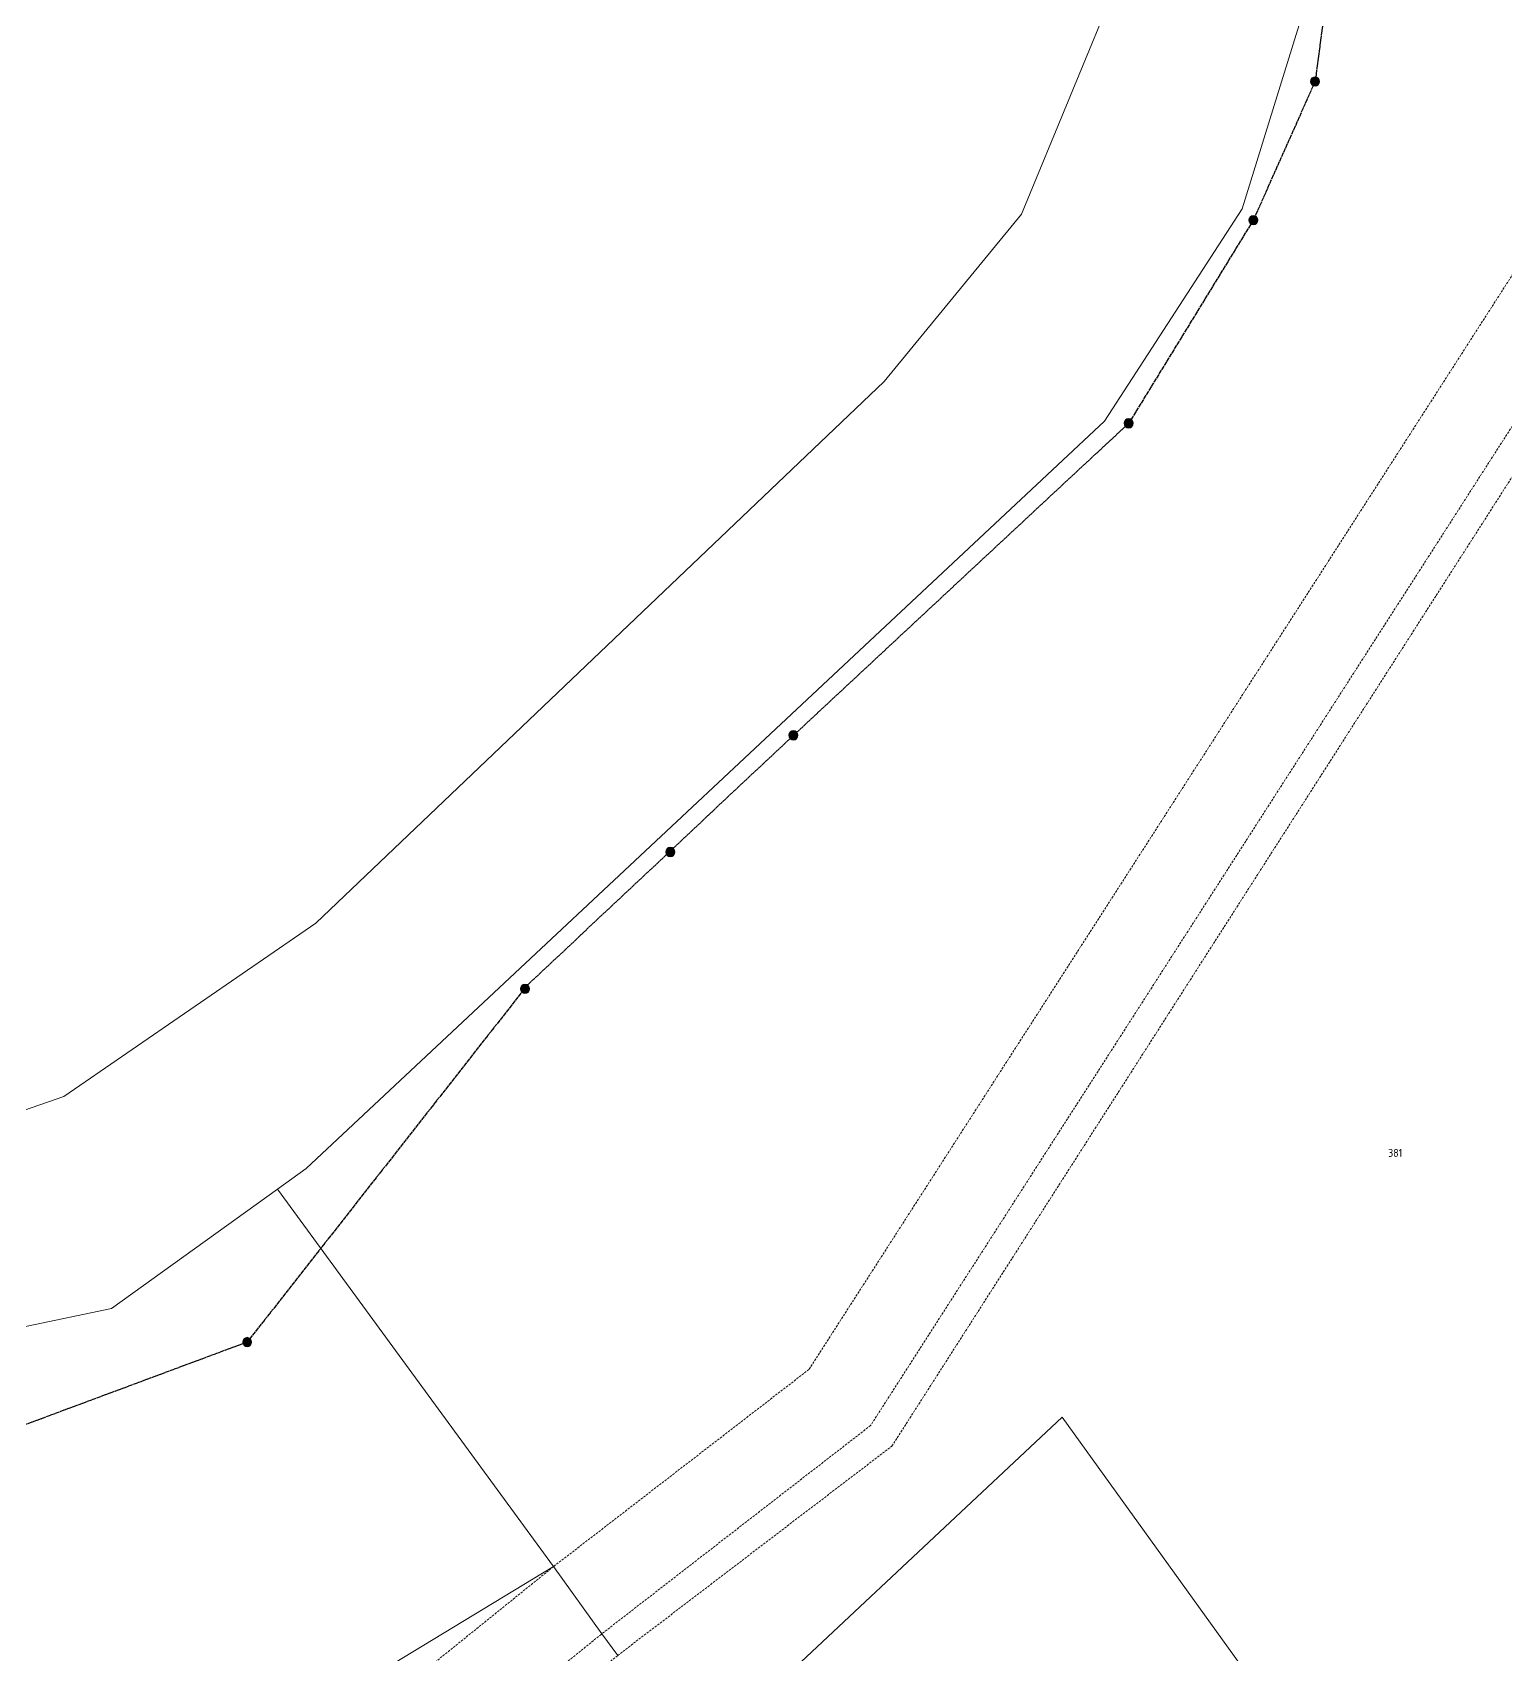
# Model space of a CAD drawing. Extents: x 294483 to 298733, y 6233899 to 6239242.
# Drawn here: x 297304.6 to 297636, y 6236280.4 to 6236645.3 of the extents above; entities that cross this region are included whole.
import ezdxf
from ezdxf.enums import TextEntityAlignment as Align

# ---------------------------------------------------------------- set-up
doc = ezdxf.new("R2010")
doc.units = 0
doc.linetypes.add('Cable Exist OH', pattern=[1, 1, 0])
doc.linetypes.add('DASHED', pattern=[0.75, 0.5, -0.25])
doc.layers.add('Cadastre Easements_SP_EXT', color=9, linetype='Continuous', lineweight=5)
doc.layers.add('Cadastre Land Parcels_SP_EXT', color=9, linetype='Continuous', lineweight=5)
doc.layers.add('Mains_HV_EXT', color=1, linetype='Continuous', lineweight=25, true_color=0xff0000)
doc.layers.add('SupportsOH_SP_TR_HV_LV_SL_EXT', color=7, linetype='Continuous')
doc.styles.add('POLE_LABEL', font='arial.ttf')
doc.styles.get("Standard").update_dxf_attribs({"font": 'isocp.shx'})

# ---------------------------------------------------------------- blocks, each defined once
blk = doc.blocks.new('POLE_EXT')
blk.add_hatch(color=256).paths.add_polyline_path([(-1, 0, 1), (1, 0, 1)])
blk.add_lwpolyline([(-1, 0, 1), (1, 0, 1)], format="xyb", close=True)
for tag, height, flags, p in [('pNumber', 2.5, 8, (-17.84, 2.07)), ('OWNED_BY', 0.2, 9, (1.35, -0.4)), ('PARENT', 0.2, 9, (1.35, -0.6)), ('SPECIAL_USE', 0.2, 9, (1.35, -0.8)), ('STATE', 0.2, 9, (1.35, -1)), ('USAGE', 0.2, 9, (1.35, -1.2)), ('cLV', 0.2, 9, (1.35, -1.4)), ('hDepth', 0.2, 9, (1.35, -1.6)), ('hDia', 0.2, 9, (1.35, -1.8)), ('cHV', 0.2, 9, (1.35, -2)), ('LBRACKET', 0.2, 9, (1.35, -2.2)), ('LExisting', 0.2, 9, (1.35, -2.4)), ('LANTNUMBER', 0.2, 9, (1.35, -2.6)), ('LOther', 0.2, 9, (1.35, -2.8)), ('LRemove', 0.2, 9, (1.35, -3)), ('LEGEND', 0.2, 9, (1.35, -3.2)), ('cLinedev', 0.2, 9, (1.35, -3.4)), ('LOCATION', 0.2, 9, (1.35, -3.6)), ('pExisting', 0.2, 9, (1.35, -3.8)), ('PFNUMBER', 0.2, 9, (1.35, -4)), ('NEWPFNUMBER', 0.2, 9, (1.35, -4.2)), ('pFooting', 0.2, 9, (1.35, -4.4)), ('pNew', 0.2, 9, (1.35, -4.6)), ('pRelocate', 0.2, 9, (1.35, -5)), ('pRemove', 0.2, 9, (1.35, -5.2)), ('pReplace', 0.2, 9, (1.35, -5.4)), ('pStay', 0.2, 9, (1.35, -5.6)), ('pType', 0.2, 9, (1.35, -5.8)), ('cspan', 0.2, 9, (1.35, -6)), ('STREETNAME', 0.2, 9, (1.35, -6.2)), ('SUBURB', 0.2, 9, (1.35, -6.4)), ('NOTES', 0.2, 9, (1.35, -6.6)), ('MAINTAINED_BY', 0.2, 9, (1.36, -6.81)), ('OPERATED_BY', 0.2, 9, (1.36, -7.01))]:
    blk.add_attdef(tag, text='', height=height, dxfattribs=dict(flags=flags)).set_placement(p, align=Align.MIDDLE_LEFT)
at = {"style": 'POLE_LABEL'}
for tag, height, flags, p in [('STRUCTURE_PLANT_NUMBER', 0.2, 9, (1.35, 0.03)), ('ASSET_NUM', 2.5, 8, (2, 2)), ('STREET_CODE', 0.2, 9, (1.35, -0.2))]:
    blk.add_attdef(tag, text='', height=height, dxfattribs=dict(at, flags=flags)).set_placement(p, align=Align.MIDDLE_LEFT)
at = {"flags": 1}
blk.add_attdef('Z', (1.35, -7.33), '', height=0.2, dxfattribs=at)

msp = doc.modelspace()

# ---------------------------------------------------------------- linework, layer by layer
at = {"layer": 'Cadastre Easements_SP_EXT', "linetype": 'DASHED'}
for points in [[(296885.50059, 6235836.73353), (296966.82039, 6235902.09879), (297128.99366, 6236032.10371), (297211.1332, 6236097.57868), (297366.7133, 6236222.17092), (297436.2638, 6236280.19578), (297497.9647, 6236327.29097), (297688.00941, 6236624.26443), (297684.21045, 6236629.47261), (297672.62573, 6236645.34882), (297479.30122, 6236344.53723), (297421.8442, 6236300.20139), (297421.84009, 6236300.19836), (297387.70831, 6236272.64806), (297240.77352, 6236154.15948), (297114.03088, 6236052.15996), (297108.97917, 6236048.25302), (297087.25206, 6236031.26904), (297031.33757, 6235987.57246), (296952.03074, 6235922.37751), (296870.81957, 6235856.84129)], [(296885.50059, 6235836.73353), (296966.82039, 6235902.09879), (297128.99366, 6236032.10371), (297211.1332, 6236097.57868), (297366.7133, 6236222.17092), (297436.2638, 6236280.19578), (297497.9647, 6236327.29097), (297688.00941, 6236624.26443), (297684.21045, 6236629.47261), (297682.94124, 6236627.45508), (297493.15254, 6236331.91637), (297432.73058, 6236285.09731), (297432.5343, 6236284.9428), (297362.35039, 6236228.06423), (297207.17994, 6236102.67195), (297125.47321, 6236036.94876), (296963.28934, 6235906.93951), (296881.72543, 6235841.31933)]]:
    msp.add_lwpolyline(points, dxfattribs=at)
at = {"layer": 'Cadastre Land Parcels_SP_EXT', "linetype": 'Continuous'}
for points in [[(297803.30703, 6236177.59607), (297737.69798, 6236281.99904), (297868.23398, 6236377.26506), (297868.23398, 6236377.26506), (297688.00903, 6236624.26409), (297684.21002, 6236629.47209), (297672.62599, 6236645.34908), (297672.62299, 6236645.35306), (297593.79602, 6236753.39003), (297599.65804, 6236718.3181), (297594.19802, 6236661.90703), (297576.779, 6236605.62803), (297545.81498, 6236557.90509), (297366.16198, 6236389.77402), (297359.73401, 6236385.11006), (297421.83997, 6236300.2081), (297421.84403, 6236300.20104), (297432.73103, 6236285.09704), (297436.26001, 6236280.20209)], [(297230.28698, 6236719.84608), (297140.66797, 6236545.41804), (297297.08702, 6236400.90702), (297311.61402, 6236405.97502), (297368.36199, 6236444.96707), (297496.18803, 6236566.84002), (297527.15904, 6236604.46009), (297549.14803, 6236657.90504)], [(297230.28698, 6236719.84601), (297140.66797, 6236545.41798), (297297.08702, 6236400.90696), (297311.61403, 6236405.97496), (297368.36199, 6236444.96701), (297496.18804, 6236566.83996), (297527.15904, 6236604.46003), (297549.14803, 6236657.90497)], [(297549.14803, 6236657.90504), (297527.15904, 6236604.46009), (297496.18803, 6236566.84002), (297368.36199, 6236444.96707), (297311.61402, 6236405.97502), (297297.08702, 6236400.90702), (297249.504, 6236384.20509), (297036.321, 6236342.33605), (297009.06597, 6236287.88305), (297065.43402, 6236283.83707), (297146.59703, 6236300.7411), (297142.63699, 6236320.58202), (297322.38203, 6236358.22603), (297359.73401, 6236385.11006), (297366.16198, 6236389.77402), (297545.81498, 6236557.90509), (297576.779, 6236605.62803), (297594.19802, 6236661.90703)], [(297092.644, 6236100.60306), (297421.84403, 6236300.20104), (297421.83997, 6236300.2081), (297359.73401, 6236385.11006), (297322.38203, 6236358.22603), (297142.63699, 6236320.58202), (297146.59703, 6236300.7411), (297065.43402, 6236283.83707), (297009.06597, 6236287.88305), (297003.57, 6236276.96002)], [(297629.63504, 6236204.17403), (297536.29396, 6236333.79508), (297453.53, 6236256.23807)], [(297453.53, 6236256.23807), (297536.29396, 6236333.79508), (297629.63504, 6236204.17403)], [(297436.26001, 6236280.20209), (297432.73103, 6236285.09704), (297421.84403, 6236300.20104), (297092.644, 6236100.60306)]]:
    msp.add_lwpolyline(points, dxfattribs=at)
at = {"layer": 'Mains_HV_EXT', "linetype": 'Cable Exist OH'}
for p, q in [((297603.99803, 6236714.3701), (297593.181, 6236634.32309)), ((297593.181, 6236634.32309), (297579.283, 6236603.12005)), ((297579.283, 6236603.12005), (297551.24902, 6236557.40609)), ((297551.24902, 6236557.40609), (297475.80598, 6236487.21007)), ((297475.80598, 6236487.21007), (297448.09599, 6236461.19008)), ((297448.09599, 6236461.19008), (297415.841, 6236430.90204)), ((297415.841, 6236430.90204), (297352.89599, 6236350.69604)), ((297352.89599, 6236350.69604), (297257.29701, 6236315.10809))]:
    msp.add_line(p, q, dxfattribs=at)

# ---------------------------------------------------------------- block references
at = {"layer": 'SupportsOH_SP_TR_HV_LV_SL_EXT', "zscale": 2}
for p in [(297593.18101, 6236634.32305), (297579.28303, 6236603.12002), (297551.24897, 6236557.40609), (297475.806, 6236487.21007), (297448.10803, 6236460.95904), (297415.39496, 6236430.16605), (297352.89602, 6236350.69606)]:
    msp.add_blockref('POLE_EXT', p, dxfattribs=at)

# ---------------------------------------------------------------- texts
at = {"layer": 'Cadastre Land Parcels_SP_EXT'}
msp.add_text('381', height=1.8, dxfattribs=at).set_placement((297609.62583, 6236392.36691))

doc.saveas('drawing.dxf')
